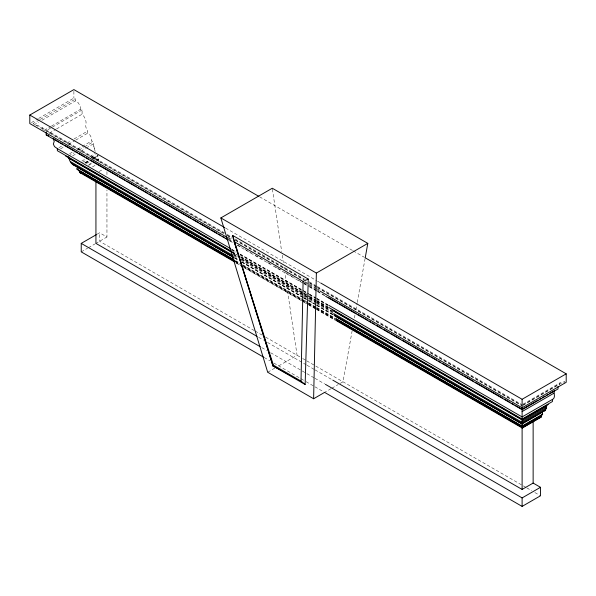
<?xml version="1.0" encoding="UTF-8"?>
<svg xmlns="http://www.w3.org/2000/svg" width="596" height="596" viewBox="0 0 596 596"><rect width="100%" height="100%" fill="white"/><g stroke="black" fill="none" stroke-linecap="round" stroke-linejoin="round"><path stroke-width="0.45" stroke-dasharray="2.98 2.23" d="M352.154 330.735L343.005 381.783L339.012 384.092M354.441 317.966L354.933 315.232M355.909 309.764L357.056 303.379M357.22 302.47L365.221 257.8M98.839 161.434A1.766 1.021 60 0 1 98.787 160.756L97.431 157.128L97.744 155.578L92.298 158.73M559.54 384.636L559.935 382.878L561.924 382.006L563.242 382.617M31.402 122.612L37.816 118.909M38.621 118.448L73.889 98.079L75.528 99.025L75.528 100.88L78.165 102.706L80.147 105.872L80.743 109.195L82.084 109.969L82.084 114.216A8.188 4.731 60 0 1 86.092 123.014A7.428 4.291 60 0 0 87.657 131.09L87.657 133.213L89.981 135.098L91.575 138.049L91.791 140.902L93.326 141.788L93.326 143.904A95.487 55.13 60 0 0 94.622 149.73L95.248 151.332M39.485 119.833L33.078 123.536L224.022 233.774M40.29 119.371L75.528 99.025M33.875 124.929L38.688 122.158M41.891 120.303L75.528 100.88M44.298 130.241L50.638 126.576M51.427 126.121L80.743 109.195M82.084 109.969L46.19 130.695L224.156 233.446M49.379 133.094L55.763 129.414M56.56 128.952L82.084 114.216M58.937 147.674L62.923 145.372M66.916 143.07L70.902 140.76M74.098 138.92L87.657 131.09M60.531 148.873L64.524 146.571M68.51 144.269L74.895 140.581M75.692 140.12L87.657 133.213M69.583 153.731L72.757 151.898M77.517 149.149L81.481 146.854M82.278 146.4L91.791 140.902M68.674 156.018L74.239 152.807M79.007 150.05L83.783 147.294M84.58 146.839L93.326 141.788M72.652 155.847L75.834 154.006M80.602 151.25L85.37 148.501M86.167 148.039L93.326 143.904L94.622 149.73M81.786 161.106L85.004 159.244M89.825 156.457L94.652 153.671M82.501 162.38L86.442 160.101M91.173 157.374L95.904 154.64M84.796 162.827L87.955 161.002M92.693 158.268L97.431 155.526M85.295 162.768L88.409 160.972M85.183 163.058L88.305 161.255M92.991 158.551L97.677 155.847M85.586 163.088L88.744 161.27M92.991 158.871L98.452 155.72M86.375 163.513L89.534 161.687M93.483 159.408L97.431 157.128M88.804 164.548L91.955 162.73M96.686 159.996L98.266 159.087M88.499 165.464L92.373 163.222M97.029 160.54L98.578 159.639M92.417 166.925L95.613 165.085M99.078 171.566L103.019 169.294M97.208 234.161L99.606 232.775L106.952 237.014L106.952 190.042M81.235 251.87L87.627 248.174M88.424 247.713L94.816 244.025M95.613 243.563L106.952 237.014M267.693 372.239L274.778 368.149M278.712 365.877L297.084 355.276L284.814 272.648M331.026 388.704L324.634 392.392L314.971 386.811M331.823 388.242L338.215 384.554M522.915 404.252L559.935 382.878M522.908 405.004L558.005 384.74M522.915 405.414L564.561 381.365L564.561 383.228M36.594 125.592L38.353 125.689L42.323 127.715L226.175 233.855M259.588 196.814L352.43 250.409M353.227 250.871L364.424 257.338M225.593 228.089L316.647 280.656M317.452 281.126L319.866 282.519M226.987 234.325L231.822 237.119M235.047 238.981L305.204 279.479M309.235 281.811L316.491 285.998M317.296 286.467L522.111 404.714M227.381 235.301L232.209 238.095M235.427 239.95L303.878 279.472M309.518 282.728L316.767 286.907M317.571 287.376L522.111 405.466M227.24 235.636L232.075 238.422M235.301 240.285L303.781 279.822M309.421 283.078L316.67 287.265M317.474 287.726L522.111 405.876M228.022 237.223L232.045 239.547M305.368 281.878L308.594 283.741M309.399 284.203L316.647 288.389M317.459 288.859L319.069 289.79M228.015 237.975L232.075 240.285M304.563 282.169L308.616 284.471M309.391 284.955L316.67 289.12M317.452 289.611L319.084 290.52M228.618 239.234L233.453 242.028M303.602 282.526L308.445 285.32M309.25 285.782L316.506 289.976M317.31 290.438L318.92 291.37M228.886 240.046L232.909 242.371M237.744 245.157L240.963 247.02M244.993 249.344L251.438 253.069M255.468 255.393L262.717 259.58M267.552 262.367L270.77 264.229M274.801 266.554L277.215 267.947M278.019 268.416L282.05 270.74M285.275 272.603L294.938 278.183M298.164 280.038L302.999 282.832M303.804 283.294L308.631 286.087M309.443 286.549L316.692 290.736M317.497 291.206L324.745 295.392M229.795 240.94L233.014 242.803M237.044 245.127L303.073 283.249M303.878 283.711L308.713 286.505M309.518 286.967L316.767 291.153M317.571 291.615L324.82 295.802M231.33 249.046L236.158 251.832M240.076 254.075L308.654 293.686M309.376 294.081L315.902 297.873M316.632 298.268L327.986 304.854M231.993 249.605L236.016 251.929M240.046 254.254L308.549 293.806M309.354 294.268L315.805 297.993M316.61 298.454L327.889 304.973M231.367 249.947L236.195 252.734M240.225 255.066L303.044 291.332M303.848 291.794L308.683 294.588M309.488 295.05L315.932 298.775M316.737 299.237L328.009 305.748M232.135 251.631L236.97 254.425M240.993 256.749L303.014 292.554M303.826 293.023L308.654 295.81M309.458 296.279L315.902 299.997M316.707 300.459L327.986 306.97M232.082 251.989L236.917 254.783M240.948 257.107L302.977 292.919M303.789 293.388L308.616 296.175M309.428 296.644L315.873 300.362M316.677 300.831L327.956 307.342M232.269 252.235L237.104 255.028M240.322 256.883L303.126 293.143M303.93 293.605L308.758 296.398M309.562 296.86L316.007 300.578M316.811 301.047L328.083 307.551M232.976 252.995L237.804 255.788M241.03 257.651L303.044 293.455M303.848 293.917L308.683 296.711M309.488 297.173L315.932 300.891M316.737 301.36L328.009 307.864M232.805 253.695L237.64 256.489M241.671 258.813L308.557 297.434M309.361 297.896L315.813 301.621M316.618 302.083L331.927 310.926M233.61 254.485L237.64 256.809M241.671 259.141L308.557 297.754M309.361 298.224L315.813 301.941M316.618 302.41L332.732 311.715M233.848 255.081L237.871 257.405M241.097 259.26L303.096 295.057M303.9 295.519L308.728 298.313M309.54 298.775L315.977 302.492M316.781 302.962L333.693 312.721M233.811 255.915L237.841 258.239M241.06 260.102L303.066 295.899M303.871 296.368L308.706 299.155M309.51 299.624L315.954 303.342M316.759 303.804L332.866 313.101M234.697 257.569L238.72 259.893M241.939 261.756L303.126 297.076M303.93 297.546L307.961 299.87M308.765 300.332L316.007 304.519M316.811 304.981L332.918 314.278M234.571 257.941L238.601 260.266M241.82 262.128L303.036 297.464M303.841 297.933L307.864 300.257M308.668 300.719L315.917 304.906L308.594 300.749M316.729 305.368L332.836 314.673M234.474 257.949L238.497 260.273M241.723 262.136L302.954 297.493M303.759 297.955L307.789 300.28M316.655 305.398L332.769 314.703M235.495 260.556L239.525 262.881M242.743 264.743L303.126 299.602M303.93 300.071L307.953 302.395M308.758 302.857L316.007 307.037M316.811 307.506L335.332 318.197M235.42 261.041L241.864 264.758M242.669 265.22L307.894 302.887M308.4 303.17L315.947 307.536M316.461 307.827L335.28 318.689M235.129 261.137L239.972 263.931M244.002 266.256L307.685 303.029M308.49 303.491L315.746 307.678M316.55 308.147L335.094 318.853M235.159 261.651L239.994 264.445M243.22 266.308L307.707 303.535M308.512 303.997L315.768 308.184M316.573 308.654L335.108 319.359M235.986 262.724L242.483 266.464M243.243 266.911L307.76 304.146M308.527 304.608L315.813 308.803M316.588 309.257L335.153 319.963M235.897 262.873L240.732 265.667M244.762 267.991L307.648 304.303M308.46 304.765L315.716 308.952M316.521 309.421L335.868 320.588M254.365 330.609L99.606 241.261L99.606 232.775M255.17 331.071L262.419 335.265M265.645 337.12L301.919 358.062M302.723 358.531L305.942 360.386M306.746 360.856L525.977 487.424M526.782 487.886L531.617 490.679M534.843 492.542L540.483 495.798M258.671 337.336L263.507 340.13M267.53 342.454L306.202 364.782M307.007 365.244L314.256 369.431M315.06 369.9L331.979 379.667M261.778 347.617L266.613 350.411M270.644 352.735L306.106 373.208M306.91 373.677L314.166 377.864M314.971 378.326L324.641 383.913M264.207 357.503L269.846 360.759M273.877 363.083L305.301 381.231M306.106 381.693L314.159 386.342M42.323 127.715L43.508 130.695M272.417 189.148L281.677 251.534M282.228 255.207L283.316 262.545M283.994 267.142L284.27 268.975M106.952 171.626L106.952 176.23M73.889 91.292L73.889 98.079"/><path stroke-width="0.89" d="M232.656 235.413L272.931 365.922L301.01 381.075L273.378 365.117L234.139 241.574L303.103 281.387L301.01 381.075L305.137 384.509L308.259 279.062L232.656 235.413L234.139 241.574L272.931 365.922L305.137 384.509M313.615 398.754L316.372 273.072L367.806 243.377L272.283 188.232L220.848 217.927L267.693 372.239L313.615 398.754L324.634 392.392L522.111 506.406L540.483 495.798L540.483 487.312L533.137 483.073L522.111 489.435L332.791 380.129M522.111 428.122L540.959 417.237L541.503 415.36L542.651 414.175L542.345 412.268L522.111 423.95L336.859 316.998M367.806 243.377L365.221 257.8L566.2 373.834L566.2 382.312L522.111 407.768L319.866 291.004M328.791 307.439L522.111 419.048L552.432 401.548L552.432 399.424A7.428 4.291 60 0 0 553.997 393.159L554.466 390.656L549.728 393.39M543.828 411.143A4.202 2.429 60 0 0 545.467 410.026L546.763 405.697L522.111 419.934L333.648 311.119M546.763 405.697L545.467 410.026L522.111 423.51L522.111 424.017L334.378 315.634M234.325 260.675L79.551 171.313L76.891 168.988L77.51 167.26L232.962 257.01M272.931 365.922L273.378 365.117M227.24 237.491L29.8 123.536L29.8 115.05L73.889 89.594L258.791 196.345M263.395 357.034L81.235 251.87L81.235 243.384L96.41 234.623M320.678 282.988L522.111 399.283L566.2 373.834M522.901 408.878L537.897 400.229M539.469 399.313L541.049 398.404M542.628 397.495L544.997 396.124M546.577 395.215L548.156 394.306M522.111 411.56L553.997 393.159M552.432 399.424L522.111 416.924L328.791 305.316M548.29 404.46L522.111 419.577L332.106 309.875M522.111 421.171L546.368 407.172M545.936 408.61L522.111 422.363L333.671 313.57M542.651 414.175L522.111 426.036L522.111 489.435M541.824 415.174L522.111 426.557L335.816 319.002M541.324 415.732L522.111 426.825L335.898 319.314M541.302 416.239L522.111 427.317L336.725 320.283M541.25 416.857L522.111 427.921L336.77 320.894M325.453 384.375L522.111 497.921L540.483 487.312M303.103 281.387L308.259 279.062M540.483 417.312L540.959 417.237M46.19 132.394L46.19 134.934L48.73 135.784M81.235 173.384L79.7 172.482L79.551 171.313M68.674 156.726C69.017 159.847 70.708 163.803 73.874 165.003M220.848 217.927L316.372 273.072M29.8 115.05L224.789 227.627M58.907 141.908L53.267 138.652L54.214 141.423L53.349 144.008L54.459 146.556L57.343 148.598L230.525 248.577M60.516 142.839L62.938 144.232M64.547 145.163L74.209 150.743M75.826 151.675L77.435 152.606M79.044 153.537L84.684 156.793M86.293 157.724L88.715 159.117M90.324 160.048L117.71 175.857M119.327 176.788L124.966 180.044M126.576 180.975L136.238 186.555M137.855 187.487L143.494 190.742M145.104 191.674L147.517 193.067M149.134 193.998L150.743 194.929M152.352 195.86L157.992 199.116M159.601 200.047L162.023 201.441M163.632 202.372L191.018 218.181M192.635 219.112L198.274 222.368M199.883 223.299L209.546 228.879M211.163 229.81L216.802 233.066M218.412 233.997L220.825 235.39M222.435 236.321L224.051 237.253M225.66 238.184L228.074 239.577M328.776 297.717L337.634 302.828M339.243 303.759L356.162 313.526M357.771 314.457L363.411 317.713M365.028 318.644L367.441 320.037M369.051 320.968L370.667 321.9M372.276 322.831L374.69 324.224M376.3 325.155L381.939 328.411M383.556 329.342L389.195 332.598M390.805 333.529L400.467 339.109M402.084 340.04L429.47 355.849M431.079 356.78L436.719 360.036M438.336 360.967L440.749 362.361M442.359 363.292L447.998 366.547M449.608 367.479L455.247 370.734M456.864 371.666L459.278 373.059M460.887 373.99L462.496 374.921M464.113 375.853L473.775 381.433M475.392 382.364L502.778 398.173M504.387 399.104L510.027 402.36M511.636 403.291L514.057 404.684M515.667 405.615L521.306 408.871M46.19 134.934L228.186 240.009M325.625 296.264L522.111 409.705L558.005 388.987L558.005 386.439M231.33 251.169L57.343 150.714L57.343 148.598M65.612 156.018L231.464 251.773M68.674 158.141L231.367 252.071M70.335 161.531L233.006 255.453M71.259 163.215L233.088 256.638M333.723 314.74L522.111 423.51L522.111 419.934M72.518 164.451L233.662 257.487M76.891 168.988L233.885 259.625M336.137 318.659L522.111 426.036L522.111 423.95M78.553 170.471L234.198 260.333M79.596 171.834L234.355 261.182M79.7 172.482L234.422 261.808M257.055 336.405L95.934 243.384L95.934 181.668M81.235 243.384L260.169 346.686M533.137 421.365L533.137 483.073M522.111 399.283L522.111 419.048M522.111 497.921L522.111 506.406"/></g></svg>
